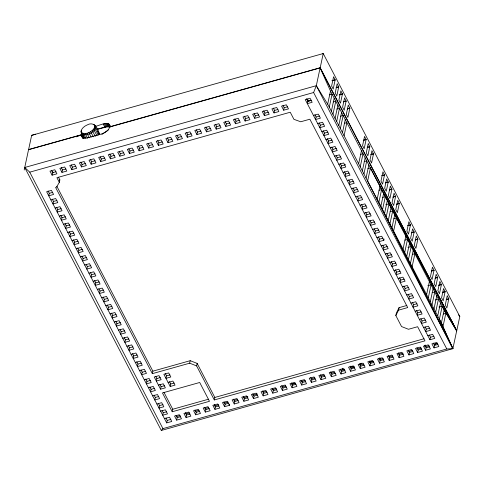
<?xml version="1.0" encoding="UTF-8"?>
<svg xmlns="http://www.w3.org/2000/svg" width="484" height="484" viewBox="0 0 484 484"><rect width="100%" height="100%" fill="white"/><g stroke="black" fill="none" stroke-linecap="round" stroke-linejoin="round"><path stroke-width="0.73" d="M95.287 125.689L95.765 126.614C95.148 132.35 86.805 136.688 81.76 133.887C79.424 129.978 83.847 126.336 87.138 124.975C93.787 121.206 97.351 127.504 99.22 133.269L99.208 134.413L95.753 127.758L94.858 126.844L94.41 124.878M82.552 137.928L81.699 136.058L81.796 134.794L28.55 149.695L24.2 169.987M335.128 79.951L333.198 89.074L331.613 86.019L333.573 76.744L335.128 79.951L332.556 80.677M338.721 86.896L336.791 96.013L335.206 92.964L337.173 83.69L338.721 86.896L336.15 87.616M342.424 94.023L340.488 103.14L338.903 100.085L340.869 90.81L342.424 94.023L339.211 94.924M346.12 101.144L344.191 110.261L342.605 107.212L344.572 97.937L346.12 101.144L343.549 101.864M349.823 108.265L347.887 117.388L346.302 114.333L348.268 105.058L349.823 108.265L347.252 108.991M366.098 139.61L364.168 148.733L362.583 145.678L364.549 136.403L366.098 139.61L363.526 140.336M369.8 146.737L367.87 155.854L366.279 152.805L368.245 143.524L369.8 146.737L367.229 147.457M373.497 153.858L371.567 162.981L369.982 159.926L371.948 150.651L373.497 153.858L370.925 154.584M384.49 175.026L382.56 184.144L380.975 181.095L382.941 171.82L384.49 175.026L381.918 175.746M388.192 182.153L386.262 191.271L384.671 188.216L386.637 178.941L388.192 182.153L385.621 182.873M391.889 189.274L389.959 198.392L388.374 195.342L390.34 186.068L391.889 189.274L389.317 189.994M395.591 196.401L393.661 205.518L392.07 202.463L394.036 193.189L395.591 196.401L393.02 197.121M399.288 203.522L397.358 212.639L395.773 209.59L397.739 200.316L399.288 203.522L396.717 204.242M410.432 224.975L408.502 234.093L406.911 231.043L408.877 221.769L410.432 224.975L407.861 225.695M414.129 232.096L412.199 241.22L410.613 238.164L412.58 228.89L414.129 232.096L411.557 232.822M417.831 239.223L415.901 248.34L414.31 245.291L416.276 236.011L417.831 239.223L415.26 239.943M433.997 270.381L432.067 279.498L430.482 276.443L432.448 267.168L433.997 270.381L431.425 271.101M437.699 277.501L435.769 286.619L434.184 283.57L436.144 274.295L437.699 277.501L435.128 278.221M441.396 284.628L439.466 293.746L437.881 290.69L439.847 281.416L441.396 284.628L438.825 285.348M445.099 291.749L443.169 300.866L441.583 297.817L443.544 288.543L445.099 291.749L442.564 292.457M448.795 298.87L446.865 307.993L445.28 304.938L447.246 295.663L448.795 298.87L446.224 299.596M35.574 134.171L31.66 135.345L28.61 149.55L81.869 134.606L82.026 133.947M52.236 172.879L52.526 171.53L53.415 172.788M52.097 175.184L49.979 171.112L54.801 169.757L56.912 173.829L52.097 175.184L52.629 172.685L51.425 170.356M48.079 190.986L49.289 193.316L48.757 195.814L53.573 194.459L51.461 190.387L46.639 191.743L166.69 422.895L171.747 421.479L169.527 417.202L164.469 418.624M52.308 199.13L53.518 201.453L52.98 203.952L57.802 202.602L55.69 198.531L50.868 199.88M406.826 305.477L399.082 307.649L396.378 313.069L395.839 315.568L401.545 326.555L408.478 329.277L417.625 326.712L424.964 340.845L214.297 399.947L196.613 365.904L189.68 363.181L152.333 373.66L55.606 187.411L56.567 187.139L59.32 182.335L59.853 179.836L58.479 177.186M61.976 172.407L59.859 168.341L64.681 166.986L66.792 171.058L61.976 172.407L62.509 169.914L61.305 167.585M56.537 207.273L57.747 209.596L57.209 212.095L62.031 210.74L59.919 206.674L55.097 208.023M71.856 169.636L69.738 165.564L74.56 164.215L76.672 168.287L71.856 169.636L72.388 167.137L71.184 164.814M60.766 215.41L61.976 217.739L61.438 220.238L66.26 218.883L64.142 214.811L59.326 216.167M64.995 223.554L66.205 225.877L65.667 228.375L70.489 227.026L68.371 222.955L63.555 224.304M81.493 166.932L79.382 162.86L84.198 161.511L86.315 165.582L81.493 166.932L82.032 164.433L80.822 162.11M69.224 231.697L70.428 234.02L69.896 236.519L74.718 235.163L72.6 231.098L67.778 232.447M91.131 164.227L89.02 160.156L93.835 158.806L95.953 162.878L91.131 164.227L91.67 161.729L90.46 159.405M73.453 239.834L74.657 242.163L74.125 244.662L78.94 243.307L76.829 239.235L72.007 240.59M77.676 247.977L78.886 250.307L78.354 252.799L83.169 251.45L81.058 247.378L76.236 248.728M100.769 161.523L98.657 157.451L103.479 156.102L105.591 160.174L100.769 161.523L101.307 159.03L100.097 156.701M81.905 256.121L83.115 258.444L82.576 260.943L87.398 259.593L85.287 255.522L80.465 256.871M110.412 158.819L108.295 154.747L113.117 153.398L115.228 157.469L110.412 158.819L110.945 156.326L109.741 153.997M86.134 264.258L87.344 266.587L86.805 269.086L91.627 267.731L89.51 263.659L84.694 265.014M90.363 272.401L91.573 274.731L91.034 277.223L95.856 275.874L93.739 271.802L88.923 273.157M119.808 156.187L117.697 152.115L122.513 150.76L124.63 154.832L119.808 156.187L120.347 153.688L119.137 151.359M94.592 280.545L95.802 282.868L95.263 285.366L100.085 284.017L97.968 279.946L93.152 281.295M98.821 288.682L100.025 291.011L99.492 293.51L104.308 292.154L102.197 288.083L97.375 289.438M129.446 153.482L127.334 149.411L132.15 148.056L134.268 152.127L129.446 153.482L129.984 150.984L128.774 148.655M103.153 297.031L104.362 299.354L103.824 301.853L108.646 300.503L106.528 296.432L101.713 297.781M139.083 150.778L136.972 146.706L141.794 145.351L143.905 149.423L139.083 150.778L139.622 148.279L138.412 145.95M107.273 304.968L108.483 307.292L107.95 309.79L112.766 308.441L110.654 304.369L105.833 305.719M111.502 313.112L112.712 315.435L112.173 317.934L116.995 316.578L114.883 312.507L110.062 313.862M148.727 148.074L146.61 144.002L151.431 142.647L153.543 146.719L148.727 148.074L149.26 145.575L148.056 143.246M115.73 321.249L116.94 323.578L116.402 326.071L121.224 324.722L119.106 320.65L114.291 322.005M158.365 145.369L156.247 141.298L161.069 139.943L163.181 144.014L158.365 145.369L158.897 142.871L157.693 140.542M119.959 329.392L121.169 331.715L120.631 334.214L125.453 332.865L123.335 328.793L118.519 330.142M124.188 337.536L125.392 339.859L124.86 342.357L129.682 341.002L127.564 336.937L122.748 338.286M168.002 142.665L165.891 138.593L170.707 137.238L172.824 141.31L168.002 142.665L168.541 140.166L167.331 137.837M128.308 345.473L129.518 347.796L128.98 350.295L133.802 348.94L131.69 344.874L126.868 346.223M177.64 139.961L175.529 135.889L180.344 134.534L182.462 138.606L177.64 139.961L178.179 137.462L176.969 135.133M132.537 353.61L133.747 355.94L133.209 358.438L138.031 357.083L135.913 353.011L131.097 354.367M136.766 361.754L137.976 364.077L137.438 366.576L142.26 365.226L140.142 361.155L135.326 362.504M187.278 137.256L185.166 133.185L189.988 131.829L192.1 135.901L187.278 137.256L187.816 134.758L186.606 132.428M140.995 369.897L142.199 372.22L141.667 374.719L146.489 373.364L144.371 369.298L139.549 370.647M196.921 134.552L194.804 130.48L199.626 129.125L201.737 133.197L196.921 134.552L197.454 132.053L196.25 129.724M145.751 379.057L146.961 381.38L146.422 383.879L151.244 382.523L149.126 378.458L144.311 379.807M152.333 373.66L152.865 371.167L56.834 186.249M149.871 386.994L151.081 389.317L150.548 391.816L155.364 390.461L153.253 386.395L148.431 387.744M206.559 131.848L204.442 127.776L209.263 126.421L211.381 130.492L206.559 131.848L207.091 129.349L205.888 127.026M155.667 376.225L156.87 378.548L156.338 381.047L161.154 379.698L159.042 375.626L154.221 376.976L160.567 389.19L165.383 387.835L163.271 383.77L158.449 385.119M154.1 395.132L155.31 397.461L154.771 399.959L159.593 398.604L157.482 394.533L152.66 395.888M216.197 129.143L214.085 125.072L218.901 123.716L221.019 127.788L216.197 129.143L216.735 126.645L215.525 124.321M160.567 389.19L161.099 386.692L159.889 384.369M158.328 403.275L159.538 405.598L159 408.097L163.822 406.748L161.704 402.676L156.889 404.025M165.304 373.521L166.514 375.844L165.976 378.343L170.798 376.994L168.68 372.922L163.864 374.271L170.205 386.486L175.02 385.131L172.909 381.065L168.087 382.414M162.031 410.396L163.235 412.725L162.703 415.224L167.518 413.868L165.407 409.797L160.585 411.152M225.834 126.439L223.723 122.367L228.539 121.018L230.656 125.084L225.834 126.439L226.373 123.94L225.163 121.617M170.205 386.486L170.737 383.987L169.533 381.664M166.69 422.895L167.222 420.402L165.952 417.958M172.219 411.751L162.449 392.935L199.704 382.487L209.475 401.296L172.219 411.751L172.752 409.252L163.991 392.385M235.478 123.735L233.361 119.663L238.182 118.314L240.294 122.379L235.478 123.735L236.011 121.236L234.8 118.913M176.648 420.13L174.536 416.065L179.352 414.709L181.47 418.781L176.648 420.13L177.186 417.638L175.976 415.308M189.68 363.181L190.218 360.689L197.151 363.405L214.829 397.449L214.297 399.947M245.116 121.03L242.998 116.959L247.82 115.609L249.932 119.675L245.116 121.03L245.648 118.532L244.444 116.208M196.613 365.904L197.151 363.405M186.044 417.498L183.932 413.427L188.754 412.072L190.865 416.143L186.044 417.498L186.582 415L185.372 412.671M254.753 118.326L252.642 114.254L257.458 112.905L259.575 116.971L254.753 118.326L255.286 115.827L254.082 113.504M195.687 414.794L193.57 410.722L198.392 409.367L200.503 413.439L195.687 414.794L196.22 412.295L195.01 409.966M264.391 115.622L262.28 111.55L267.095 110.201L269.213 114.266L264.391 115.622L264.929 113.123L263.719 110.8M205.325 412.09L203.207 408.018L208.029 406.663L210.141 410.734L205.325 412.09L205.857 409.591L204.653 407.262M274.029 112.917L271.917 108.846L276.739 107.496L278.851 111.562L274.029 112.917L274.567 110.419L273.357 108.095M214.963 409.385L212.851 405.314L217.667 403.959L219.784 408.03L214.963 409.385L215.501 406.887L214.291 404.557M283.672 110.213L281.555 106.141L286.377 104.792L288.488 108.864L283.672 110.213L284.205 107.714L282.995 105.391M229.688 404.079L229.422 405.326L224.6 406.681L225.139 404.182L223.929 401.853M234.238 403.977L232.126 399.905L236.948 398.55L239.06 402.621L234.238 403.977L234.776 401.478L233.566 399.149M427.838 335.678L432.654 334.323L434.771 338.395L429.949 339.744L305.222 99.577L310.044 98.222L312.156 102.293L307.34 103.649L307.872 101.15L306.662 98.821L307.921 99.916L307.582 101.477L310.468 100.666M243.882 401.272L241.764 397.201L246.586 395.845L248.697 399.917L243.882 401.272L244.414 398.774L243.21 396.444M367.876 168.692L370.441 167.972L456.69 330.862L444.137 310.069L441.36 323.028L452.879 348.655L161.299 430.457L24.732 167.488L316.312 85.686L327.68 104.145L443.048 326.283L445.825 313.329L330.487 91.034L320.124 67.893L456.69 330.862L452.879 348.655L446.799 348.976L313.614 92.523L316.312 85.686L320.124 67.893L109.759 126.965C108.67 130.855 104.598 133.052 100.975 134.122L88.439 137.625C86.346 138.212 83.23 138.799 81.869 136.609M31.66 135.345L323.233 53.542L459.8 316.512L456.757 330.717L320.19 67.748L323.233 53.542L322.453 53.688M253.519 398.568L251.402 394.496L256.224 393.141L258.341 397.213L253.519 398.568L254.052 396.069L252.848 393.74M314.909 114.696L316.119 117.025L315.58 119.524L320.402 118.169L318.284 114.097L313.469 115.452M319.137 122.839L320.347 125.168L319.809 127.661L324.631 126.312L322.513 122.24L317.698 123.595M263.157 395.864L261.045 391.792L265.861 390.437L267.979 394.508L263.157 395.864L263.695 393.365L262.485 391.042M327.68 104.145L330.487 91.034M329.265 107.2L332.072 94.09L329.507 94.81M323.258 130.777L324.468 133.106L323.935 135.599L328.751 134.25L326.639 130.178L321.818 131.533M331.377 111.272L334.19 98.155M272.794 393.159L270.683 389.088L275.499 387.732L277.616 391.804L272.794 393.159L273.333 390.661L272.123 388.337M332.962 114.321L335.775 101.21L333.204 101.93M327.384 138.714L328.588 141.044L328.055 143.542L332.871 142.187L330.76 138.115L325.938 139.471M335.079 118.392L337.886 105.282M336.664 121.448L339.472 108.337L336.906 109.057M331.715 147.063L332.925 149.387L332.387 151.885L337.209 150.53L335.091 146.458L330.276 147.814M338.776 125.519L341.589 112.403M282.438 390.455L280.321 386.383L285.143 385.034L287.254 389.1L282.438 390.455L282.971 387.956L281.761 385.633M340.361 128.569L343.174 115.458L340.603 116.178M342.478 132.64L345.286 119.53M336.047 155.406L337.257 157.73L336.725 160.228L341.541 158.879L339.429 154.807L334.607 156.157M344.064 135.695L346.871 122.579L344.305 123.305M292.076 387.751L289.958 383.679L294.78 382.33L296.892 386.395L292.076 387.751L292.608 385.252L291.404 382.929M340.276 163.55L341.486 165.873L340.948 168.371L345.77 167.016L343.658 162.951L338.836 164.3M344.505 171.687L345.715 174.016L345.177 176.515L349.999 175.16L347.881 171.088L343.065 172.443M301.714 385.046L299.596 380.975L304.418 379.625L306.535 383.691L301.714 385.046L302.246 382.548L301.042 380.224M348.734 179.83L349.944 182.153L349.406 184.652L354.227 183.303L352.11 179.231L347.294 180.58M311.351 382.342L309.24 378.27L314.055 376.921L316.173 380.987L311.351 382.342L311.89 379.843L310.68 377.52M358.65 163.78L361.457 150.669M352.963 187.974L354.167 190.297L353.635 192.795L358.456 191.44L356.339 187.375L351.523 188.724M360.235 166.835L363.042 153.724L360.477 154.444M362.347 170.906L365.16 157.796M357.192 196.111L358.396 198.44L357.864 200.939L362.679 199.583L360.568 195.512L355.746 196.867M363.932 173.956L366.745 160.845L364.174 161.565M320.989 379.637L318.877 375.566L323.699 374.217L325.811 378.282L320.989 379.637L321.527 377.139L320.317 374.816M366.049 178.027L368.856 164.917M370.441 167.972L367.634 181.083L452.879 348.655L439.405 319.144L442.182 306.19L438.97 307.092M361.524 204.46L362.734 206.783L362.195 209.282L367.017 207.926L364.9 203.861L360.084 205.21M331.371 376.697L329.259 372.626L334.075 371.27L336.192 375.342L331.371 376.697L331.909 374.199L330.699 371.875M365.644 212.397L366.854 214.721L366.321 217.219L371.137 215.864L369.026 211.798L364.204 213.148M369.873 220.535L371.083 222.864L370.544 225.362L375.366 224.007L373.255 219.936L368.433 221.291M341.008 373.993L338.897 369.921L343.713 368.572L345.83 372.638L341.008 373.993L341.547 371.494L340.337 369.171M378.839 202.518L381.616 189.565L379.045 190.285M374.102 228.678L375.312 231.007L374.773 233.5L379.595 232.151L377.478 228.079L372.662 229.428M380.847 206.384L383.624 193.431M382.535 209.639L385.312 196.686L382.741 197.405M350.646 371.288L348.534 367.217L353.356 365.868L355.468 369.933L350.646 371.288L351.184 368.79L349.974 366.467M384.544 213.511L387.321 200.551M378.331 236.821L379.541 239.144L379.002 241.643L383.824 240.294L384.09 239.042M386.238 216.765L389.015 203.812L385.802 204.714M388.247 220.631L391.024 207.678M382.662 245.164L383.873 247.493L383.334 249.986L388.156 248.637L386.044 244.565L381.223 245.914M389.935 223.886L392.712 210.933L390.14 211.653M360.29 368.584L358.172 364.512L362.994 363.163L365.105 367.229L360.29 368.584L360.822 366.086L359.612 363.762M391.943 227.758L394.72 214.799M386.891 253.307L388.101 255.631L387.563 258.129L392.385 256.78L390.267 252.708L385.452 254.058M393.637 231.013L396.414 218.054L393.843 218.78M369.927 365.88L367.81 361.808L372.632 360.459L374.743 364.525L369.927 365.88L370.46 363.381L369.256 361.058M391.223 261.65L392.433 263.98L391.901 266.472L396.717 265.123L394.605 261.051L389.783 262.401M395.452 269.794L396.662 272.117L396.124 274.616L400.946 273.266L398.834 269.195L394.012 270.544M403.045 249.127L405.822 236.174M379.565 363.175L377.453 359.104L382.269 357.755L384.387 361.82L379.565 363.175L380.103 360.677L378.893 358.354M404.733 252.382L407.51 239.429L404.939 240.149M399.578 277.731L400.782 280.054L400.25 282.553L405.066 281.204L402.954 277.132L398.132 278.481M406.741 256.248L409.518 243.295M408.435 259.509L411.212 246.55L408 247.451M395.839 315.568L398.544 310.147L399.082 307.649M389.203 360.471L387.091 356.399L391.907 355.05L394.024 359.116L389.203 360.471L389.741 357.972L388.531 355.649M403.91 286.074L405.12 288.404L404.582 290.896L409.404 289.547L407.286 285.475L402.47 286.831M410.444 263.375L413.221 250.422M412.132 266.63L414.909 253.677L412.338 254.396M408.139 294.218L409.343 296.541L408.811 299.039L413.632 297.69L411.515 293.619L406.699 294.968M399.082 357.7L396.971 353.629L401.787 352.273L403.904 356.345L399.082 357.7L399.621 355.202L398.411 352.878M412.368 302.355L413.572 304.684L413.04 307.183L417.855 305.827L415.744 301.756L410.922 303.111M416.591 310.498L417.801 312.827L417.269 315.32L422.084 313.971L419.973 309.899L415.151 311.254M408.962 354.929L406.85 350.858L411.672 349.502L413.784 353.574L408.962 354.929L409.5 352.431L408.29 350.101M426.616 294.514L429.393 281.561M420.82 318.641L422.03 320.965L421.497 323.463L426.313 322.114L424.202 318.042L419.38 319.392M428.304 297.769L431.081 284.816L427.868 285.717M417.638 352.491L415.526 348.426L420.342 347.07L422.459 351.142L417.638 352.491L418.176 349.999L416.966 347.669M430.312 301.641L433.089 288.682M425.049 326.785L426.259 329.108L425.72 331.607L430.542 330.251L428.431 326.18L423.609 327.535M432.006 304.896L434.783 291.943L432.212 292.663M434.015 308.762L436.792 295.809M425.593 350.265L423.476 346.193L428.298 344.838L430.409 348.91L425.593 350.265L426.126 347.766L424.916 345.437M435.703 312.017L438.48 299.064L435.267 299.965M429.949 339.744L430.488 337.251L429.278 334.922M437.711 315.889L440.488 302.93M434.027 347.899L431.909 343.828L436.731 342.472L438.843 346.544L434.027 347.899L434.559 345.401L433.355 343.071M83.744 137.256L83.587 137.916L81.869 134.606M424.789 346.381L425.188 344.983M81.118 131.781L81.572 132.658C86.261 135.272 92.946 131.497 94.858 126.844M59.169 181.04L59.853 179.836M161.299 430.457L162.933 428.618L446.799 348.976M101.87 134.461L108.622 129.718M76.115 136.839L81.796 134.794L83.514 138.109M97.109 129.186L99.287 128.575M100.714 128.175L106.48 126.56M320.19 67.748L109.826 126.766C110.068 119.124 97.102 126.923 94.785 126.312M331.945 80.701L335.158 79.799M24.732 167.488L29.748 172.165L313.614 92.523M336.186 87.459L338.758 86.739M52.629 172.685L56.071 171.717M62.509 169.914L65.951 168.946M72.388 167.137L75.831 166.175M82.032 164.433L85.474 163.471M91.67 161.729L95.112 160.767M101.307 159.03L104.75 158.062M110.945 156.326L114.387 155.358M120.347 153.688L123.789 152.72M129.984 150.984L133.427 150.016M139.622 148.279L143.064 147.311M149.26 145.575L152.702 144.607M158.897 142.871L162.34 141.903M168.541 140.166L171.983 139.198M178.179 137.462L181.621 136.494M187.816 134.758L191.259 133.79M197.454 132.053L200.896 131.085M207.091 129.349L210.534 128.381M216.735 126.645L220.178 125.677M226.373 123.94L229.815 122.972M236.011 121.236L239.453 120.268M245.648 118.532L249.091 117.564M255.286 115.827L258.728 114.859M264.929 113.123L268.372 112.161M274.567 110.419L278.01 109.457M284.205 107.714L287.647 106.752M307.872 101.15L311.315 100.182M339.242 94.767L342.454 93.866M343.586 101.707L346.157 100.987M316.119 117.025L319.561 116.057M347.282 108.833L349.853 108.113M49.289 193.316L52.732 192.348M320.347 125.168L323.79 124.2M53.518 201.453L56.961 200.491M324.468 133.106L327.91 132.138M57.747 209.596L61.19 208.628M328.588 141.044L332.03 140.076M61.976 217.739L65.419 216.772M363.563 140.178L366.134 139.459M332.925 149.387L336.368 148.419M66.205 225.877L69.648 224.915M367.259 147.299L369.83 146.579M337.257 157.73L340.7 156.768M70.428 234.02L73.87 233.058M370.962 154.426L373.533 153.706M341.486 165.873L345.618 164.711M74.657 242.163L78.099 241.195M345.715 174.016L349.158 173.048M78.886 250.307L82.328 249.339M349.944 182.153L353.387 181.191M83.115 258.444L86.557 257.482M381.955 175.589L384.526 174.869M354.167 190.297L357.609 189.329M385.651 182.716L388.222 181.996M87.344 266.587L90.786 265.619M358.396 198.44L361.838 197.472M389.354 189.837L391.925 189.117M91.573 274.731L95.015 273.762M393.05 196.964L395.622 196.244M362.734 206.783L366.176 205.815M95.802 282.868L99.244 281.906M396.753 204.085L399.324 203.365M366.854 214.721L370.296 213.759M100.025 291.011L103.467 290.043M371.083 222.864L374.525 221.896M104.362 299.354L107.805 298.392M375.312 231.007L378.754 230.039M108.483 307.292L111.925 306.33M407.891 225.538L410.462 224.818M376.891 237.571L381.707 236.222L383.824 240.294M379.541 239.144L382.983 238.182M112.712 315.435L116.154 314.467M411.594 232.665L414.165 231.945M383.873 247.493L387.315 246.525M415.29 239.786L417.861 239.066M116.94 323.578L120.383 322.61M388.101 255.631L391.544 254.669M121.169 331.715L124.612 330.754M392.433 263.98L395.876 263.012M125.392 339.859L128.835 338.891M396.662 272.117L400.105 271.155M129.518 347.796L132.961 346.828M431.462 270.943L434.033 270.223M400.782 280.054L404.225 279.093M133.747 355.94L137.19 354.972M435.158 278.064L437.73 277.344M405.12 288.404L408.563 287.435M137.976 364.077L141.419 363.115M438.861 285.191L441.432 284.471M409.343 296.541L412.785 295.579M142.199 372.22L145.642 371.258M152.865 371.167L190.218 360.689M442.6 292.306L445.129 291.592M413.572 304.684L417.014 303.716M398.544 310.147L407.703 307.576L309.875 119.209L300.721 121.774L293.921 119.324L290.243 112.234L56.912 177.695L59.32 182.335M146.961 381.38L150.403 380.412M156.87 378.548L160.313 377.587M166.514 375.844L169.957 374.882M446.26 299.439L448.831 298.719M417.801 312.827L421.243 311.859M151.081 389.317L154.523 388.349M161.099 386.692L164.542 385.724M170.737 383.987L174.179 383.019M443.29 314.037L445.825 313.329M422.03 320.965L425.472 320.003M155.31 397.461L158.752 396.493M426.259 329.108L429.701 328.14M159.538 405.598L162.981 404.636M172.752 409.252L208.58 399.203M214.829 397.449L424.051 338.752M430.488 337.251L433.93 336.283M163.235 412.725L166.678 411.757M176.491 416.597L180.127 415.575M185.953 413.941L189.595 412.919M195.421 411.285L199.057 410.263M204.883 408.629L208.525 407.607M214.345 405.973L218.714 404.751M224.54 403.118L228.182 402.095M234.002 400.462L237.644 399.439M243.47 397.806L247.838 396.577M252.932 395.15L257.3 393.928M263.127 392.288L266.769 391.272M272.589 389.638L276.231 388.616M282.057 386.982L285.693 385.96M291.519 384.326L295.161 383.304M300.981 381.67L305.35 380.442M311.176 378.809L314.818 377.786M320.644 376.153L324.28 375.136M330.832 373.297L334.474 372.275M341.026 370.435L344.668 369.413M350.489 367.779L354.131 366.757M359.957 365.124L363.593 364.101M369.419 362.468L373.061 361.451M378.887 359.818L383.255 358.59M389.075 356.956L392.718 355.934M398.544 354.3L402.912 353.072M408.732 351.438L412.374 350.422M417.468 348.988L421.11 347.966M425.478 346.744L429.12 345.721M434.215 344.293L437.125 343.477M167.222 420.402L170.84 419.386M331.909 374.199L335.351 373.231M341.547 371.494L344.989 370.526M351.184 368.79L354.627 367.822M360.822 366.086L364.264 365.118M370.46 363.381L373.902 362.413M380.103 360.677L383.546 359.715M389.741 357.972L393.183 357.01M399.621 355.202L403.753 354.04M409.5 352.431L412.943 351.463M418.176 349.999L421.618 349.031M426.126 347.766L429.568 346.798M434.559 345.401L438.002 344.433M177.186 417.638L180.629 416.67M186.582 415L190.024 414.032M196.22 412.295L199.662 411.327M205.857 409.591L209.3 408.623M215.501 406.887L218.943 405.919M225.139 404.182L228.581 403.214M234.776 401.478L238.219 400.51M244.414 398.774L247.856 397.806M254.052 396.069L257.494 395.101M263.695 393.365L267.138 392.397M273.333 390.661L276.775 389.693M282.971 387.956L286.413 386.988M292.608 385.252L296.051 384.284M302.246 382.548L305.688 381.58M311.89 379.843L315.332 378.875M321.527 377.139L324.97 376.177M97.205 129.428L106.916 126.826L110.164 127.092L108.446 123.783M97.798 131.696L99.22 133.269M93.521 124.267L94.344 125.041M94.87 125.761L95.765 126.614M94.374 128.06L98.355 135.03M93.46 129.325L97.048 135.695M458.578 314.872L459.8 316.512M307.921 99.916L308.81 101.174M92.172 130.553L95.342 136.325M442.182 306.19L456.69 330.862L379.922 186.304L377.145 199.263L452.879 348.655L316.312 85.686M90.599 131.654L93.339 136.821M379.771 357.658L380.763 359.57M342.164 368.257L343.15 370.169M301.526 380.388L302.185 381.664M262.993 390.921L263.653 392.191M109.451 124.485L110.14 125.81M109.009 124.092L110.043 126.076M107.769 123.565L109.487 126.875M106.994 123.45L108.712 126.76M106.129 123.432L107.847 126.741M105.197 123.511L106.916 126.826M104.211 123.692L105.929 127.002M103.195 123.971L104.919 127.28M91.149 137.111L88.85 132.562M229.422 405.326L227.305 401.254L222.489 402.609L224.6 406.681M89.244 137.795L87.041 133.215M87.41 138.164L85.299 133.56M85.765 138.182L83.738 133.584M84.428 137.861L82.468 133.275M82.71 135.272L83.399 136.591M84.047 138.285L81.282 132.961L81.13 130.692M81.675 135.453L83.054 138.097M81.699 136.058L82.861 138.406M29.748 172.165L162.933 428.618M81.572 132.658L81.76 133.887M373.237 361.572A6.631 3.334 -27.4 0 1 369.746 361.494M294.659 383.667A6.631 3.334 -27.4 0 1 292.282 383.86M273.593 389.59A6.631 3.334 -27.4 0 1 272.48 389.324M361.294 363.194A6.631 3.334 -27.4 0 1 360.163 364.271M354.131 366.914A6.631 3.334 -27.4 0 1 350.864 366.122M437.361 343.144A6.631 3.334 -27.4 0 1 434.765 344.354"/></g></svg>
